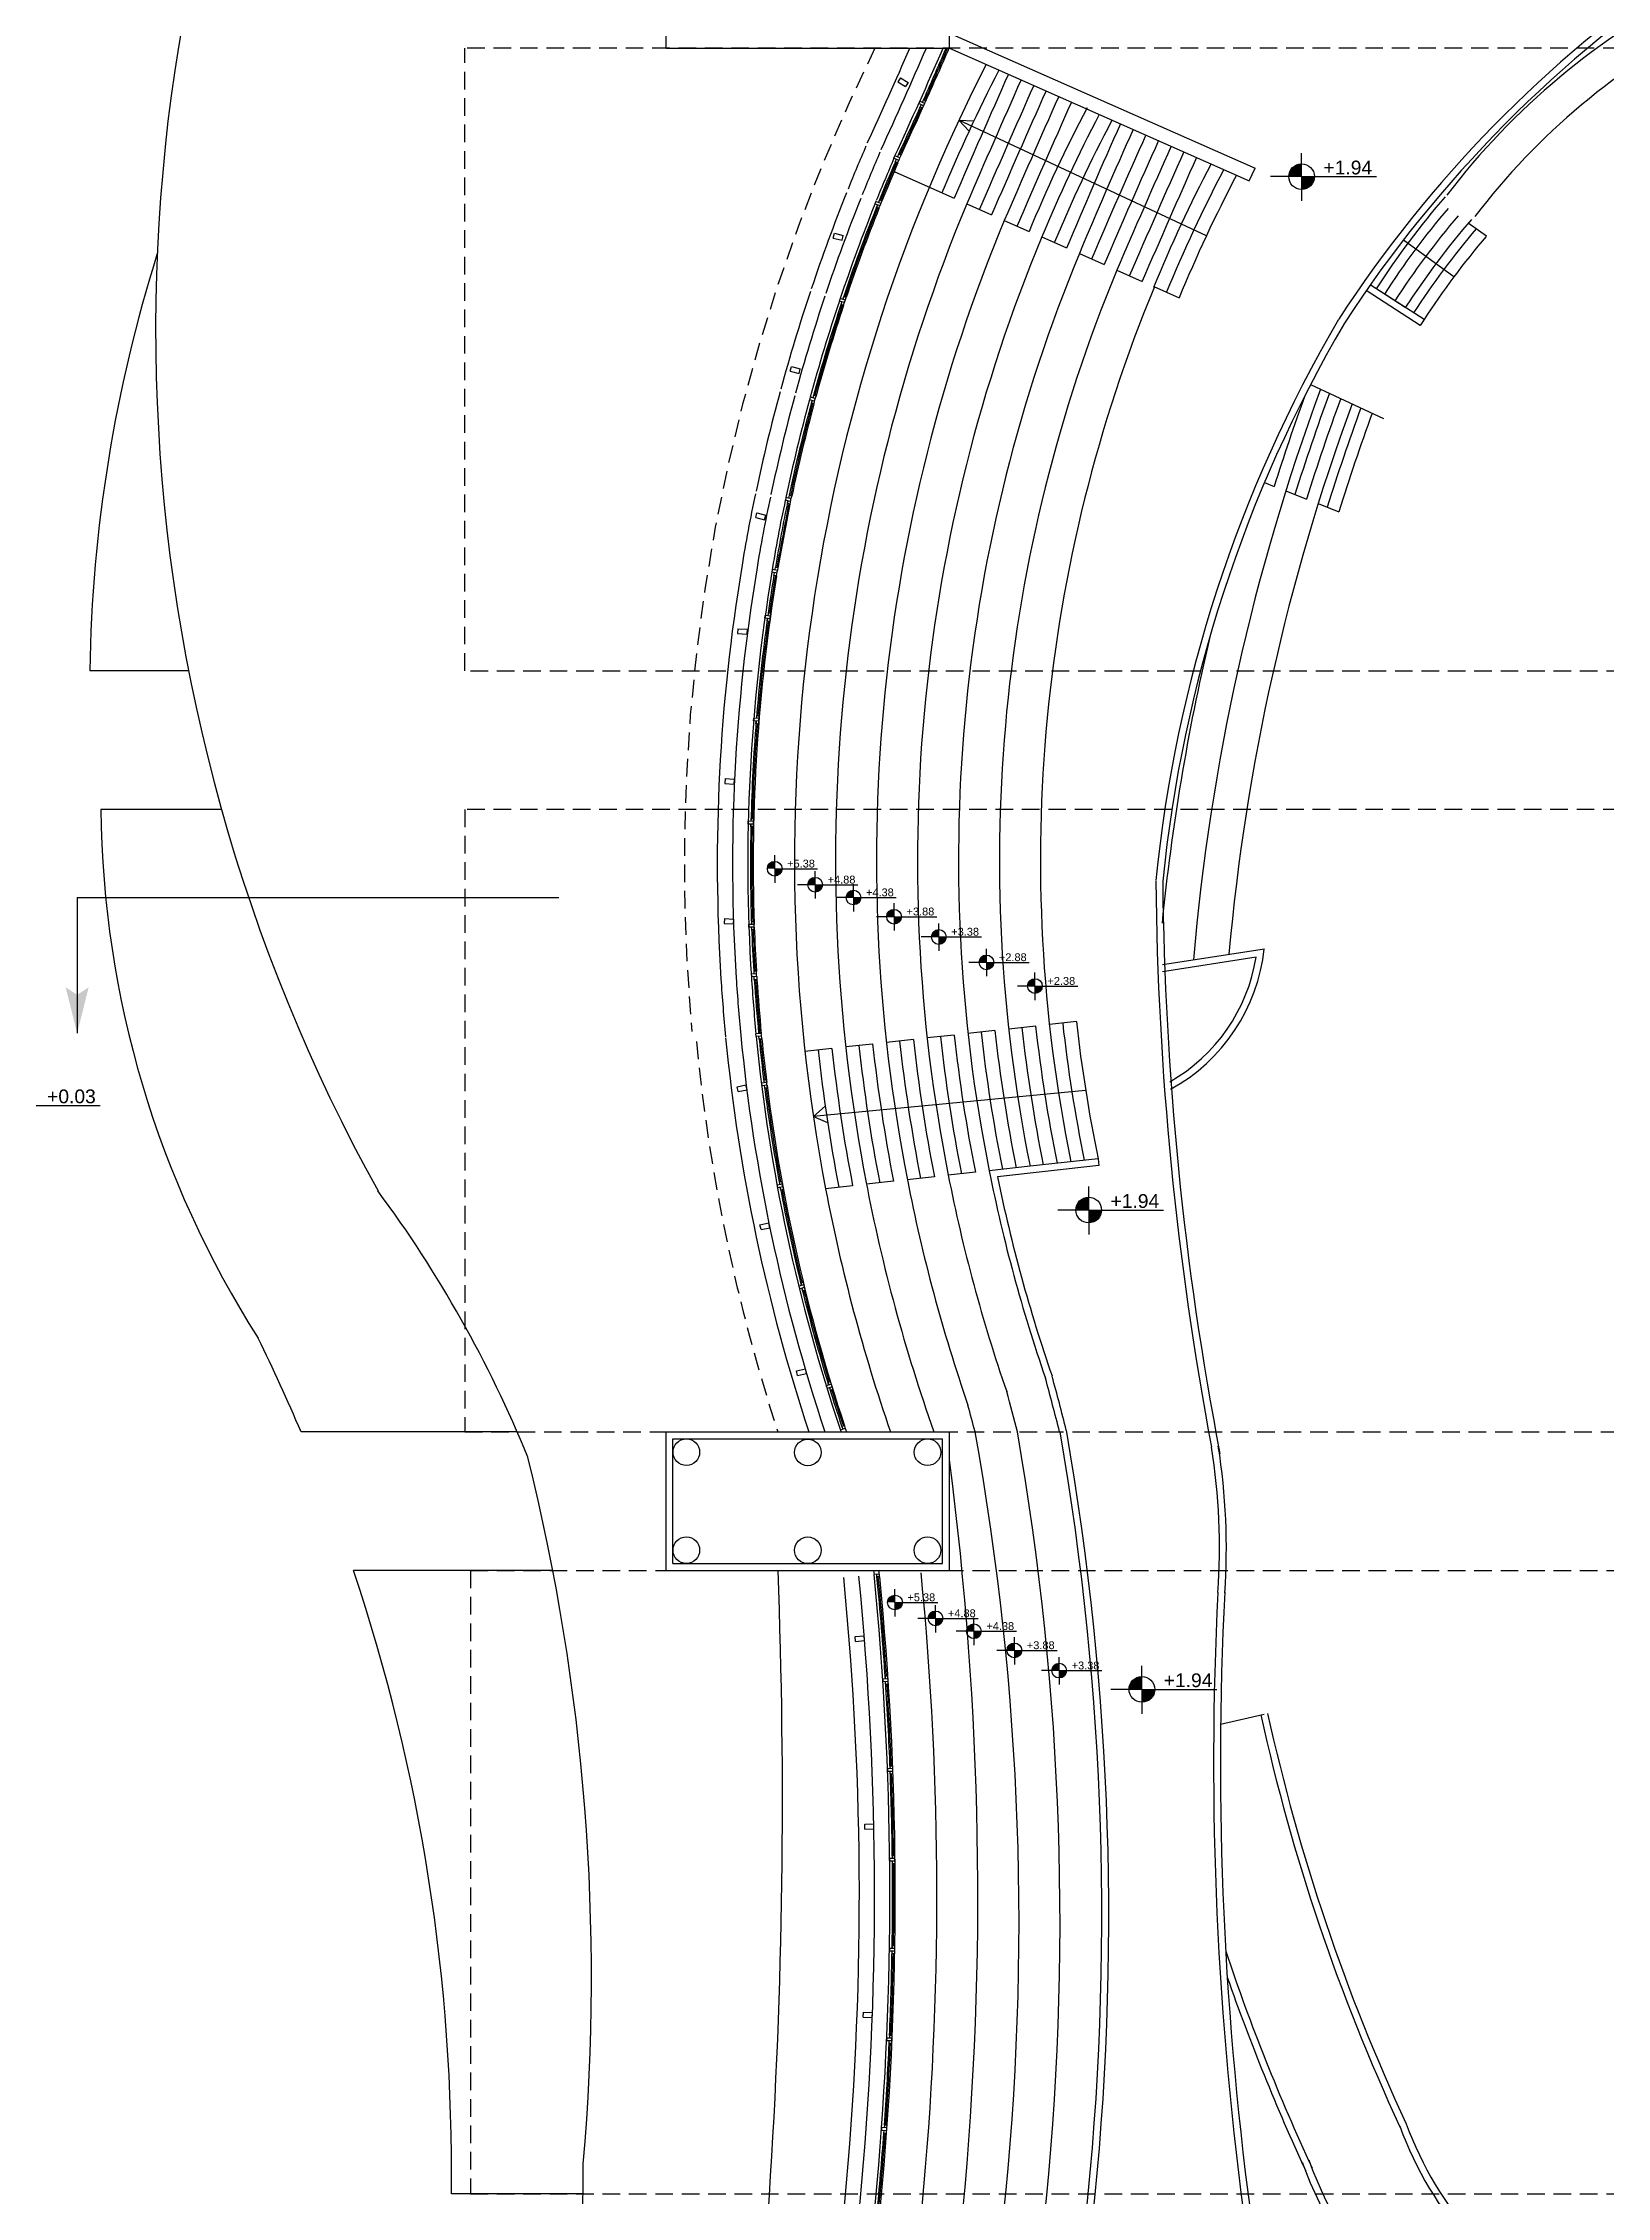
# Model space of a CAD drawing. Extents: x -30 to 1202, y 231 to 898.
# Drawn here: x 382.8 to 405.35, y 393.97 to 425.03 of the extents above; entities that cross this region are included whole.
import ezdxf

# ---------------------------------------------------------------- set-up
doc = ezdxf.new("R2010")
doc.units = 0
doc.header["$LTSCALE"] = 0.04
doc.linetypes.add('DASHED2', pattern=[9.525, 6.35, -3.175])
doc.layers.get('0').update_dxf_attribs({"linetype": 'CONTINUOUS'})
for name, color, linetype in [('0.1', 1, 'CONTINUOUS'), ('0.2', 2, 'CONTINUOUS'), ('0.3', 3, 'CONTINUOUS'), ('0.5', 5, 'CONTINUOUS'), ('cotas de nivel', 1, 'CONTINUOUS'), ('PISO', 1, 'CONTINUOUS'), ('PISOS', 1, 'CONTINUOUS'), ('PROYECCIÓN', 2, 'DASHED2')]:
    doc.layers.add(name, color=color, linetype=linetype)
doc.styles.add('STYLE2', font='arial.ttf')

# ---------------------------------------------------------------- blocks, each defined once
blk = doc.blocks.new('SBPLN120')
for points in [[(-0.254, 0.064), (0, 0), (-0.212, 0)], [(-0.254, -0.064), (0, 0), (-0.212, 0)]]:
    blk.add_solid(points)

msp = doc.modelspace()

# ---------------------------------------------------------------- hatches: boundary and pattern name
at = {"layer": 'cotas de nivel'}
h = msp.add_hatch(color=256, dxfattribs=at)
h.paths.add_polyline_path([(400.949, 423.101), (400.949, 423.287, 0.414214), (400.764, 423.101)])
h.paths.add_polyline_path([(400.949, 423.101), (400.949, 422.916, 0.414214), (401.135, 423.101)])
h = msp.add_hatch(color=256, dxfattribs=at)
h.paths.add_polyline_path([(393.35, 413.122), (393.35, 413.228, 0.414214), (393.244, 413.122)])
h.paths.add_polyline_path([(393.35, 413.122), (393.35, 413.016, 0.414214), (393.455, 413.122)])
h = msp.add_hatch(color=256, dxfattribs=at)
h.paths.add_polyline_path([(393.934, 412.891), (393.934, 412.997, 0.414214), (393.828, 412.891)])
h.paths.add_polyline_path([(393.934, 412.891), (393.934, 412.786, 0.414214), (394.04, 412.891)])
h = msp.add_hatch(color=256, dxfattribs=at)
h.paths.add_polyline_path([(394.487, 412.707), (394.487, 412.813, 0.414214), (394.382, 412.707)])
h.paths.add_polyline_path([(394.487, 412.707), (394.487, 412.601, 0.414214), (394.593, 412.707)])
h = msp.add_hatch(color=256, dxfattribs=at)
h.paths.add_polyline_path([(395.072, 412.43), (395.072, 412.536, 0.414214), (394.966, 412.43)])
h.paths.add_polyline_path([(395.072, 412.43), (395.072, 412.325, 0.414214), (395.177, 412.43)])
h = msp.add_hatch(color=256, dxfattribs=at)
h.paths.add_polyline_path([(395.717, 412.138), (395.717, 412.244, 0.414214), (395.612, 412.138)])
h.paths.add_polyline_path([(395.717, 412.138), (395.717, 412.033, 0.414214), (395.823, 412.138)])
h = msp.add_hatch(color=256, dxfattribs=at)
h.paths.add_polyline_path([(396.404, 411.772), (396.404, 411.878, 0.414214), (396.298, 411.772)])
h.paths.add_polyline_path([(396.404, 411.772), (396.404, 411.666, 0.414214), (396.51, 411.772)])
h = msp.add_hatch(color=256, dxfattribs=at)
h.paths.add_polyline_path([(397.104, 411.43), (397.104, 411.536, 0.414214), (396.998, 411.43)])
h.paths.add_polyline_path([(397.104, 411.43), (397.104, 411.324, 0.414214), (397.21, 411.43)])
h = msp.add_hatch(color=256, dxfattribs=at)
h.paths.add_polyline_path([(397.879, 408.201), (397.879, 408.386, 0.414214), (397.693, 408.201)])
h.paths.add_polyline_path([(397.879, 408.201), (397.879, 408.015, 0.414214), (398.064, 408.201)])
h = msp.add_hatch(color=256, dxfattribs=at)
h.paths.add_polyline_path([(395.085, 402.543), (395.085, 402.649, 0.414214), (394.979, 402.543)])
h.paths.add_polyline_path([(395.085, 402.543), (395.085, 402.437, 0.414214), (395.191, 402.543)])
h = msp.add_hatch(color=256, dxfattribs=at)
h.paths.add_polyline_path([(395.669, 402.313), (395.669, 402.418, 0.414214), (395.564, 402.313)])
h.paths.add_polyline_path([(395.669, 402.313), (395.669, 402.207, 0.414214), (395.775, 402.313)])
h = msp.add_hatch(color=256, dxfattribs=at)
h.paths.add_polyline_path([(396.223, 402.128), (396.223, 402.234, 0.414214), (396.117, 402.128)])
h.paths.add_polyline_path([(396.223, 402.128), (396.223, 402.022, 0.414214), (396.329, 402.128)])
h = msp.add_hatch(color=256, dxfattribs=at)
h.paths.add_polyline_path([(396.807, 401.852), (396.807, 401.957, 0.414214), (396.701, 401.852)])
h.paths.add_polyline_path([(396.807, 401.852), (396.807, 401.746, 0.414214), (396.913, 401.852)])
h = msp.add_hatch(color=256, dxfattribs=at)
h.paths.add_polyline_path([(397.453, 401.56), (397.453, 401.665, 0.414214), (397.347, 401.56)])
h.paths.add_polyline_path([(397.453, 401.56), (397.453, 401.454, 0.414214), (397.559, 401.56)])
h = msp.add_hatch(color=256, dxfattribs=at)
h.paths.add_polyline_path([(398.646, 401.29), (398.646, 401.475, 0.414214), (398.461, 401.29)])
h.paths.add_polyline_path([(398.646, 401.29), (398.646, 401.104, 0.414214), (398.832, 401.29)])

# ---------------------------------------------------------------- linework, layer by layer
at = {"layer": '0.1'}
for p, q in [((384.896, 415.977), (383.472, 415.977)), ((385.371, 413.977), (383.632, 413.977)), ((389.635, 405.003), (386.519, 405.003)), ((390.149, 403.003), (387.277, 403.003)), ((390.584, 394.015), (388.687, 394.015))]:
    msp.add_line(p, q, dxfattribs=at)
for centre, radius, start, end in [((337.938, 449.868), 62.978, 335.14986, 336.695), ((418.061, 413.399), 25.058, 156.5636, 158.0713), ((418.826, 413.103), 25.878, 158.2173, 161.4288), ((404.595, 415.642), 21.126, 162.5117, 179.0898), ((418.826, 413.103), 25.878, 161.515, 164.7265), ((418.826, 413.103), 25.878, 164.8127, 168.0243), ((411.276, 414.556), 18.191, 167.6876, 171.0107), ((418.564, 413.193), 25.602, 170.5478, 183.6609), ((398.09, 414.131), 14.459, 180.6082, 212.5442), ((418.564, 413.193), 25.602, 183.6488, 185.4969), ((418.564, 413.193), 25.602, 185.5838, 198.5978), ((361.414, 394.341), 27.275, 23.0101, 26.1291), ((361.414, 394.341), 27.275, 359.3141, 18.5157), ((348.057, 398.322), 46.954, 344.8544, 5.6507)]:
    msp.add_arc(centre, radius, start, end, dxfattribs=at)
at = {"layer": '0.2'}
for p, q in [((395.87, 425.171), (400.281, 423.222)), ((395.87, 424.952), (400.194, 423.042)), ((399.576, 422.246), (396.007, 423.915)), ((396.007, 423.915), (396.154, 423.755)), ((396.007, 423.915), (396.223, 423.904)), ((395.082, 423.169), (395.938, 422.79)), ((400.194, 423.042), (400.281, 423.222)), ((396.121, 422.709), (396.479, 422.551)), ((396.662, 422.47), (397.02, 422.312)), ((397.203, 422.231), (397.561, 422.073)), ((397.744, 421.992), (398.102, 421.834)), ((398.285, 421.753), (398.651, 421.591)), ((398.818, 421.517), (399.184, 421.356)), ((393.4, 417.459), (393.572, 418.381)), ((397.702, 410.918), (397.313, 410.876)), ((394.763, 410.595), (394.374, 410.552)), ((395.351, 410.66), (394.962, 410.617)), ((395.939, 410.724), (395.55, 410.682)), ((396.527, 410.789), (396.138, 410.746)), ((397.114, 410.854), (396.725, 410.811)), ((394.175, 410.531), (393.786, 410.488)), ((397.835, 409.926), (393.908, 409.548)), ((393.908, 409.548), (394.079, 409.698)), ((393.908, 409.548), (394.114, 409.462)), ((396.244, 408.746), (395.853, 408.703)), ((397.033, 408.833), (396.443, 408.768)), ((398.025, 408.841), (396.564, 408.68)), ((398.014, 408.941), (397.033, 408.833)), ((398.014, 408.941), (398.025, 408.841)), ((394.474, 408.551), (394.084, 408.509)), ((395.064, 408.616), (394.674, 408.573)), ((395.654, 408.681), (395.263, 408.638))]:
    msp.add_line(p, q, dxfattribs=at)
for centre, radius, start, end in [((410.028, 420.884), 25.606, 155.6773, 208.9839), ((416.604, 411.219), 18.032, 101.7061, 146.9817), ((416.604, 411.219), 17.932, 100.048, 146.9817), ((337.938, 449.868), 62.538, 335.14986, 336.52124), ((337.938, 449.868), 62.758, 335.14986, 336.60845), ((344.977, 446.804), 55.342, 335.8604, 336.7428), ((341.779, 448.27), 58.879, 335.86881, 336.66966), ((339.768, 449.199), 61.113, 335.84435, 336.62535), ((418.837, 413.242), 25.202, 152.9104, 190.8247), ((418.837, 413.242), 25.002, 152.9104, 157.3553), ((528.41, 365.827), 144.2, 155.95692, 156.73285), ((528.41, 365.827), 144, 155.95692, 156.73285), ((528.41, 365.827), 143.8, 155.95692, 156.73285), ((556.441, 353.35), 174.289, 155.96482, 156.60664), ((556.441, 353.35), 174.089, 155.96482, 156.60664), ((344.977, 446.804), 55.342, 335.0128, 335.8201), ((341.779, 448.27), 58.879, 335.03498, 335.75844), ((339.768, 449.199), 61.113, 335.04229, 335.73966), ((556.441, 353.35), 173.889, 155.96482, 156.60664), ((416.158, 414.411), 20.705, 152.1263, 157.5789), ((416.158, 414.411), 20.505, 152.1263, 157.5789), ((416.158, 414.411), 20.305, 152.1263, 157.5789), ((465.571, 393.623), 73.721, 155.78273, 157.30254), ((465.571, 393.623), 73.521, 155.78273, 157.30254), ((526.712, 366.465), 140.223, 155.90903, 156.70813), ((526.712, 366.465), 140.023, 155.90903, 156.70813), ((418.061, 413.399), 25.498, 156.5636, 158.0713), ((418.061, 413.399), 25.278, 156.5636, 158.0713), ((418.564, 413.193), 25.563, 156.6753, 158.0638), ((418.564, 413.193), 25.544, 156.6754, 158.0127), ((418.564, 413.193), 25.524, 156.6754, 158.0127), ((526.712, 366.465), 139.823, 155.90903, 156.70813), ((526.712, 366.465), 139.623, 155.90903, 156.70813), ((526.712, 366.465), 139.423, 155.90903, 156.70813), ((418.837, 413.242), 21.662, 152.3791, 157.5792), ((418.837, 413.242), 21.462, 152.3438, 157.5792), ((418.837, 413.242), 21.262, 152.3079, 157.5792), ((418.826, 413.103), 26.318, 158.2173, 161.4288), ((418.826, 413.103), 26.098, 158.2173, 161.4288), ((418.837, 413.242), 24.61, 157.3743, 190.9343), ((418.826, 413.103), 25.84, 158.2173, 161.4288), ((418.564, 413.193), 25.544, 158.2741, 161.346), ((418.564, 413.193), 25.524, 158.2741, 161.346), ((418.837, 413.242), 24.019, 157.4042, 191.0493), ((418.837, 413.242), 23.428, 157.4357, 191.1702), ((418.837, 413.242), 22.836, 157.4688, 191.2973), ((418.837, 413.242), 22.245, 157.5036, 191.4312), ((418.826, 413.103), 26.318, 161.515, 164.7265), ((418.837, 413.242), 21.654, 157.5404, 191.5725), ((418.826, 413.103), 26.098, 161.515, 164.7265), ((418.826, 413.103), 25.84, 161.515, 164.7265), ((418.564, 413.193), 25.544, 161.6075, 164.6793), ((418.564, 413.193), 25.524, 161.6075, 164.6793), ((418.692, 410.963), 19.944, 149.6502, 174.2761), ((418.692, 410.963), 19.844, 149.6502, 174.2761), ((418.826, 413.103), 26.318, 164.8127, 168.0243), ((418.826, 413.103), 26.098, 164.8127, 168.0243), ((418.826, 413.103), 25.84, 164.8127, 168.0243), ((418.564, 413.193), 25.544, 164.9408, 168.0127), ((418.564, 413.193), 25.524, 164.9408, 168.0127), ((411.276, 414.556), 18.631, 167.6876, 171.0107), ((411.276, 414.556), 18.411, 167.6876, 171.0107), ((412.217, 414.455), 19.094, 167.9947, 170.9263), ((450.222, 407.304), 57.742, 168.93609, 169.8667), ((418.564, 413.193), 26.042, 170.5478, 183.6609), ((418.564, 413.193), 25.822, 170.5478, 183.6609), ((418.842, 413.189), 25.802, 170.7318, 181.9325), ((418.841, 413.189), 25.84, 170.7283, 172.0394), ((418.564, 413.193), 25.544, 170.6395, 171.8757), ((418.841, 413.189), 25.84, 172.1256, 175.3372), ((418.564, 413.193), 25.544, 172.1372, 175.2091), ((418.841, 413.189), 25.84, 175.4234, 178.6349), ((418.564, 413.193), 25.544, 175.4705, 178.5424), ((418.841, 413.189), 25.84, 178.7211, 181.9326), ((418.564, 413.193), 25.544, 178.8039, 181.8757), ((445.296, 413.389), 46.451, 180.5476, 190.6808), ((444.948, 413.369), 46.003, 180.5313, 190.8821), ((418.564, 413.193), 25.563, 182.0861, 183.4746), ((418.564, 413.193), 25.544, 182.1372, 183.4745), ((418.564, 413.193), 25.525, 182.0501, 183.4743), ((418.564, 413.193), 26.042, 183.6488, 185.4969), ((418.564, 413.193), 25.822, 183.6488, 185.4969), ((418.85, 413.219), 25.85, 183.7634, 185.4919), ((418.564, 413.193), 25.544, 183.7492, 185.4969), ((418.564, 413.193), 25.525, 183.7493, 185.4969), ((418.837, 413.242), 21.462, 186.273, 191.6199), ((418.837, 413.242), 21.262, 186.273, 191.6703), ((418.564, 413.193), 26.042, 185.5244, 198.3317), ((418.564, 413.193), 25.822, 185.4848, 198.4935), ((418.564, 413.193), 25.563, 185.6711, 187.0596), ((418.564, 413.193), 25.544, 185.6712, 187.0085), ((418.564, 413.193), 25.525, 185.6714, 187.0956), ((418.837, 413.242), 24.419, 186.273, 190.9709), ((418.837, 413.242), 24.219, 186.273, 191.0098), ((418.837, 413.242), 23.828, 186.273, 191.0878), ((418.837, 413.242), 23.628, 186.273, 191.1286), ((418.837, 413.242), 23.236, 186.273, 191.2106), ((418.837, 413.242), 23.036, 186.273, 191.2536), ((418.837, 413.242), 22.645, 186.273, 191.3399), ((418.837, 413.242), 22.445, 186.273, 191.3852), ((418.837, 413.242), 22.054, 186.273, 191.4761), ((418.837, 413.242), 21.854, 186.273, 191.5239), ((418.837, 413.242), 25.01, 186.273, 190.8596), ((418.837, 413.242), 24.81, 186.273, 190.8967), ((418.836, 413.241), 25.84, 187.2131, 190.4246), ((418.564, 413.193), 25.544, 187.2699, 190.3418), ((418.837, 413.242), 25.802, 187.2132, 198.4139), ((418.837, 413.242), 23.428, 191.1702, 199.082), ((418.837, 413.242), 22.836, 191.2973, 199.082), ((373.301, 397.884), 17.818, 22.2808, 36.4749), ((418.836, 413.241), 25.84, 190.5108, 193.7223), ((418.564, 413.193), 25.544, 190.6033, 193.6751), ((418.837, 413.242), 25.202, 190.8247, 199.082), ((418.837, 413.242), 24.61, 190.8247, 199.559), ((418.837, 413.242), 24.019, 191.0493, 199.082), ((418.837, 413.242), 22.736, 191.5726, 199.082), ((418.836, 413.241), 25.84, 193.8085, 197.0201), ((418.564, 413.193), 25.544, 193.9366, 197.0085), ((418.836, 413.241), 25.84, 197.1063, 198.4174), ((418.564, 413.193), 25.544, 197.2699, 198.5062), ((345.02, 391.607), 53.533, 14.4914, 15.1335), ((345.117, 391.616), 54.027, 14.3464, 15.1945), ((345.117, 391.616), 54.127, 14.3464, 15.1945), ((344.918, 391.597), 53.044, 14.6384, 15.0704), ((357.013, 397.925), 39.861, 353.8777, 10.2279), ((356.632, 397.944), 40.833, 353.8811, 9.9543), ((357.07, 398.01), 40.998, 353.8388, 9.8228), ((357.472, 397.995), 40.697, 353.8009, 9.95), ((390.461, 403.326), 9.304, 356.0691, 8.9938), ((390.461, 403.326), 9.403, 356.0691, 8.9938), ((359.693, 397.15), 31.014, 355.0056, 13.9738), ((348.057, 398.322), 48.223, 354.5915, 7.4773), ((307.447, 399.684), 86.015, 350.20634, 2.21116), ((348.057, 398.322), 46.514, 343.4242, 5.6507), ((348.057, 398.322), 46.734, 343.5044, 5.6507), ((348.057, 398.322), 47.032, 344.9017, 5.6029), ((348.057, 398.322), 46.993, 3.8017, 5.6031), ((348.057, 398.322), 47.012, 3.8491, 5.603), ((348.057, 398.322), 47.632, 354.5915, 5.6029), ((448.493, 400.231), 48.813, 177.1145, 187.9687), ((448.552, 400.233), 48.773, 177.1126, 187.9706), ((348.057, 398.322), 46.993, 2.2228, 3.7544), ((348.057, 398.322), 47.012, 2.2701, 3.707), ((348.057, 398.322), 46.993, 0.6438, 2.1754), ((348.057, 398.322), 47.012, 0.6912, 2.128), ((348.057, 398.322), 46.993, 359.0649, 0.5965), ((348.057, 398.322), 47.012, 359.1122, 0.5491), ((348.057, 398.322), 46.993, 357.5333, 359.0175), ((348.057, 398.322), 47.012, 357.5333, 358.9702), ((348.057, 398.322), 46.993, 355.9544, 357.3912), ((348.057, 398.322), 47.012, 355.9543, 357.3912), ((348.057, 398.322), 46.993, 354.3754, 355.8122), ((348.057, 398.322), 47.012, 354.3754, 355.8123), ((285.124, 395.529), 105.471, 348.82532, 359.41372)]:
    msp.add_arc(centre, radius, start, end, dxfattribs=at)
at = {"layer": '0.3'}
for p, q in [((395.443, 424.189), (395.427, 424.154)), ((395.497, 424.12), (395.427, 424.154)), ((395.513, 424.155), (395.443, 424.189)), ((395.449, 424.103), (395.463, 424.138)), ((395.485, 424.088), (395.449, 424.103)), ((395.495, 424.207), (395.478, 424.172)), ((395.484, 424.088), (395.497, 424.12)), ((395.53, 424.191), (395.495, 424.207)), ((395.497, 424.12), (395.497, 424.12)), ((395.07, 423.366), (395.085, 423.402)), ((395.141, 423.335), (395.07, 423.366)), ((395.156, 423.371), (395.085, 423.402)), ((395.09, 423.315), (395.105, 423.351)), ((395.125, 423.299), (395.09, 423.315)), ((395.138, 423.427), (395.121, 423.386)), ((395.174, 423.412), (395.138, 423.427)), ((395.156, 423.371), (395.174, 423.412)), ((394.809, 422.743), (394.795, 422.707)), ((394.867, 422.678), (394.795, 422.707)), ((394.882, 422.714), (394.809, 422.743)), ((394.817, 422.656), (394.831, 422.692)), ((394.86, 422.764), (394.845, 422.728)), ((394.896, 422.75), (394.86, 422.764)), ((394.853, 422.642), (394.817, 422.656)), ((394.294, 421.345), (394.282, 421.308)), ((394.356, 421.284), (394.282, 421.308)), ((394.368, 421.321), (394.294, 421.345)), ((394.307, 421.259), (394.319, 421.296)), ((394.343, 421.247), (394.307, 421.259)), ((394.343, 421.37), (394.331, 421.333)), ((394.38, 421.357), (394.343, 421.37)), ((393.861, 419.92), (393.851, 419.883)), ((393.926, 419.862), (393.851, 419.883)), ((393.936, 419.9), (393.861, 419.92)), ((393.879, 419.835), (393.889, 419.873)), ((393.909, 419.948), (393.899, 419.91)), ((393.947, 419.937), (393.909, 419.948)), ((393.916, 419.825), (393.879, 419.835)), ((393.512, 418.473), (393.504, 418.435)), ((393.58, 418.419), (393.504, 418.435)), ((393.588, 418.457), (393.512, 418.473)), ((393.534, 418.389), (393.542, 418.427)), ((393.572, 418.381), (393.534, 418.389)), ((393.558, 418.503), (393.55, 418.465)), ((393.596, 418.495), (393.558, 418.503)), ((393.384, 417.383), (393.308, 417.398)), ((393.392, 417.421), (393.316, 417.436)), ((393.338, 417.352), (393.346, 417.39)), ((393.354, 417.429), (393.362, 417.467)), ((393.4, 417.459), (393.362, 417.467)), ((393.377, 417.345), (393.338, 417.352)), ((393.208, 416.734), (393.213, 416.773)), ((393.29, 416.762), (393.213, 416.773)), ((393.257, 416.806), (393.252, 416.767)), ((393.296, 416.8), (393.257, 416.806)), ((393.285, 416.724), (393.208, 416.734)), ((393.241, 416.69), (393.246, 416.729)), ((393.279, 416.685), (393.241, 416.69)), ((393.045, 415.254), (393.048, 415.293)), ((393.122, 415.248), (393.045, 415.254)), ((393.126, 415.286), (393.048, 415.293)), ((393.08, 415.212), (393.084, 415.251)), ((393.119, 415.209), (393.08, 415.212)), ((393.09, 415.328), (393.087, 415.29)), ((393.129, 415.325), (393.09, 415.328)), ((392.968, 413.767), (392.969, 413.806)), ((393.046, 413.765), (392.968, 413.767)), ((393.047, 413.804), (392.969, 413.806)), ((393.006, 413.727), (393.007, 413.766)), ((393.045, 413.726), (393.006, 413.727)), ((393.009, 413.844), (393.008, 413.805)), ((393.048, 413.843), (393.009, 413.844)), ((393.055, 412.319), (392.977, 412.316)), ((392.978, 412.278), (392.977, 412.316)), ((393.056, 412.28), (392.978, 412.278)), ((393.053, 412.358), (393.014, 412.357)), ((393.014, 412.357), (393.016, 412.318)), ((393.018, 412.24), (393.017, 412.279)), ((393.057, 412.241), (393.018, 412.24)), ((393.089, 411.608), (393.011, 411.603)), ((393.011, 411.603), (393.014, 411.564)), ((393.091, 411.569), (393.014, 411.564)), ((393.086, 411.646), (393.048, 411.644)), ((393.048, 411.644), (393.05, 411.605)), ((393.055, 411.522), (393.053, 411.566)), ((393.094, 411.524), (393.055, 411.522)), ((393.091, 411.569), (393.094, 411.524)), ((393.157, 410.748), (393.08, 410.741)), ((393.083, 410.702), (393.08, 410.741)), ((393.161, 410.71), (393.083, 410.702)), ((393.126, 410.667), (393.122, 410.706)), ((393.164, 410.671), (393.126, 410.667)), ((393.235, 410.04), (393.158, 410.031)), ((393.158, 410.031), (393.163, 409.992)), ((393.24, 410.002), (393.163, 409.992)), ((393.23, 410.079), (393.192, 410.074)), ((393.192, 410.074), (393.196, 410.036)), ((393.206, 409.958), (393.201, 409.997)), ((393.245, 409.963), (393.206, 409.958)), ((393.461, 408.573), (393.385, 408.559)), ((393.385, 408.559), (393.392, 408.521)), ((393.468, 408.535), (393.392, 408.521)), ((393.454, 408.611), (393.416, 408.604)), ((393.416, 408.604), (393.423, 408.566)), ((393.437, 408.489), (393.43, 408.528)), ((393.475, 408.497), (393.437, 408.489)), ((393.763, 407.159), (393.725, 407.15)), ((393.725, 407.15), (393.735, 407.112)), ((393.772, 407.121), (393.697, 407.103)), ((393.697, 407.103), (393.706, 407.065)), ((393.782, 407.083), (393.706, 407.065)), ((393.753, 407.036), (393.744, 407.074)), ((393.791, 407.046), (393.753, 407.036)), ((394.167, 405.69), (394.093, 405.667)), ((394.093, 405.667), (394.105, 405.63)), ((394.179, 405.653), (394.105, 405.63)), ((394.156, 405.727), (394.119, 405.716)), ((394.119, 405.716), (394.13, 405.678)), ((394.153, 405.604), (394.142, 405.641)), ((394.19, 405.616), (394.153, 405.604)), ((394.37, 405.055), (394.298, 405.028)), ((394.298, 405.028), (394.307, 405.003)), ((394.357, 405.091), (394.32, 405.078)), ((394.32, 405.078), (394.334, 405.041)), ((394.777, 403.003), (394.783, 402.946)), ((394.86, 402.953), (394.783, 402.946)), ((394.825, 402.911), (394.821, 402.949)), ((394.864, 402.914), (394.825, 402.911)), ((394.864, 402.914), (394.856, 402.992)), ((394.985, 401.441), (394.908, 401.436)), ((394.908, 401.436), (394.91, 401.397)), ((394.988, 401.402), (394.91, 401.397)), ((394.983, 401.48), (394.944, 401.477)), ((394.944, 401.477), (394.946, 401.438)), ((394.952, 401.361), (394.949, 401.4)), ((394.99, 401.363), (394.952, 401.361)), ((395.053, 400.147), (394.976, 400.144)), ((394.976, 400.144), (394.977, 400.105)), ((395.055, 400.108), (394.977, 400.105)), ((395.052, 400.185), (395.013, 400.184)), ((395.013, 400.184), (395.015, 400.145)), ((395.018, 400.067), (395.016, 400.106)), ((395.056, 400.069), (395.018, 400.067)), ((395.086, 398.851), (395.008, 398.85)), ((395.008, 398.85), (395.009, 398.811)), ((395.086, 398.812), (395.009, 398.811)), ((395.085, 398.89), (395.046, 398.889)), ((395.046, 398.889), (395.047, 398.851)), ((395.048, 398.773), (395.047, 398.812)), ((395.087, 398.773), (395.048, 398.773)), ((395.005, 397.556), (395.004, 397.517)), ((395.082, 397.516), (395.004, 397.517)), ((395.083, 397.555), (395.005, 397.556)), ((395.042, 397.478), (395.043, 397.517)), ((395.083, 397.594), (395.044, 397.594)), ((395.044, 397.594), (395.044, 397.556)), ((395.081, 397.477), (395.042, 397.478)), ((394.966, 396.263), (394.964, 396.224)), ((395.044, 396.259), (394.966, 396.263)), ((395.006, 396.3), (395.005, 396.261)), ((395.045, 396.298), (395.006, 396.3)), ((395.042, 396.221), (394.964, 396.224)), ((395.001, 396.183), (395.003, 396.222)), ((395.04, 396.182), (395.001, 396.183)), ((394.891, 394.971), (394.889, 394.932)), ((394.966, 394.927), (394.889, 394.932)), ((394.969, 394.966), (394.891, 394.971)), ((394.924, 394.891), (394.927, 394.93)), ((394.963, 394.888), (394.924, 394.891)), ((394.933, 395.007), (394.93, 394.968)), ((394.972, 395.004), (394.933, 395.007))]:
    msp.add_line(p, q, dxfattribs=at)
for centre, start, end in [((353.006, 444.237), 334.6657, 334.7604), ((352.047, 442.126), 336.3936, 336.4883), ((351.217, 440.137), 338.1524, 338.2945), ((349.764, 436.175), 341.4857, 341.6278), ((348.544, 432.136), 344.8191, 344.9611), ((347.561, 428.033), 348.1524, 348.2945), ((347.304, 426.7), 348.5221, 348.6642), ((346.741, 423.345), 351.8554, 351.9975), ((346.272, 419.152), 355.1888, 355.3308), ((346.048, 414.939), 358.5221, 358.6642), ((346.069, 410.719), 1.8554, 1.9975), ((346.175, 408.567), 3.6615, 3.7563), ((346.36, 406.255), 5.3894, 5.4841), ((346.598, 404.113), 7.1482, 7.2903), ((347.248, 399.944), 10.4815, 10.6236), ((348.139, 395.82), 13.8149, 13.9569), ((349.268, 391.754), 17.1482, 17.2903), ((350.357, 388.532), 20.5081, 20.6236), ((348.076, 398.324), 3.707, 3.8491), ((348.076, 398.323), 2.128, 2.2701), ((348.076, 398.323), 0.5491, 0.6912), ((348.076, 398.322), 358.9702, 359.1122), ((348.076, 398.322), 357.3912, 357.5333), ((348.076, 398.321), 355.8123, 355.9543)]:
    msp.add_arc(centre, 47.012, start, end, dxfattribs=at)
at = {"layer": '0.5'}
for p, q in [((391.783, 424.952), (391.783, 426.952)), ((395.87, 424.952), (395.87, 426.952)), ((391.783, 424.952), (395.87, 424.952)), ((395.163, 424.527), (395.127, 424.466)), ((395.163, 424.527), (395.275, 424.46)), ((395.127, 424.466), (395.239, 424.399)), ((395.275, 424.46), (395.239, 424.399)), ((394.194, 422.216), (394.212, 422.284)), ((394.194, 422.216), (394.321, 422.183)), ((394.212, 422.284), (394.339, 422.251)), ((394.321, 422.183), (394.339, 422.251)), ((393.574, 420.297), (393.592, 420.366)), ((393.574, 420.297), (393.701, 420.264)), ((393.592, 420.366), (393.719, 420.332)), ((393.701, 420.264), (393.719, 420.332)), ((393.076, 418.186), (393.094, 418.254)), ((393.076, 418.186), (393.203, 418.152)), ((393.094, 418.254), (393.221, 418.221)), ((393.203, 418.152), (393.221, 418.221)), ((392.82, 416.583), (392.816, 416.513)), ((392.816, 416.513), (392.946, 416.505)), ((392.82, 416.583), (392.951, 416.575)), ((392.951, 416.575), (392.946, 416.505)), ((392.634, 414.422), (392.63, 414.351)), ((392.63, 414.351), (392.76, 414.343)), ((392.634, 414.422), (392.765, 414.414)), ((392.765, 414.414), (392.76, 414.343)), ((392.624, 412.405), (392.62, 412.335)), ((392.62, 412.335), (392.75, 412.327)), ((392.624, 412.405), (392.755, 412.397)), ((392.755, 412.397), (392.75, 412.327)), ((392.808, 409.977), (392.936, 410.005)), ((392.824, 409.908), (392.808, 409.977)), ((392.824, 409.908), (392.951, 409.936)), ((392.951, 409.936), (392.936, 410.005)), ((393.138, 407.988), (393.265, 408.016)), ((393.153, 407.919), (393.138, 407.988)), ((393.153, 407.919), (393.281, 407.947)), ((393.281, 407.947), (393.265, 408.016)), ((393.664, 405.883), (393.792, 405.912)), ((393.808, 405.843), (393.792, 405.912)), ((393.68, 405.814), (393.664, 405.883)), ((393.68, 405.814), (393.808, 405.843)), ((391.783, 403.003), (391.783, 405.003)), ((391.783, 405.003), (395.87, 405.003)), ((395.87, 403.003), (395.87, 405.003)), ((391.883, 404.903), (395.77, 404.903)), ((391.883, 403.103), (391.883, 404.903)), ((395.77, 403.103), (395.77, 404.903)), ((391.883, 403.103), (395.77, 403.103)), ((391.783, 403.003), (395.87, 403.003)), ((394.51, 402.053), (394.641, 402.064)), ((394.516, 401.982), (394.51, 402.053)), ((394.516, 401.982), (394.647, 401.993)), ((394.647, 401.993), (394.641, 402.064)), ((394.649, 399.345), (394.78, 399.349)), ((394.65, 399.275), (394.649, 399.345)), ((394.65, 399.275), (394.781, 399.278)), ((394.781, 399.278), (394.78, 399.349)), ((394.627, 396.564), (394.629, 396.635)), ((394.629, 396.635), (394.76, 396.63)), ((394.758, 396.56), (394.76, 396.63)), ((394.627, 396.564), (394.758, 396.56))]:
    msp.add_line(p, q, dxfattribs=at)
for centre in [(392.076, 404.71), (393.828, 404.707), (395.555, 404.709), (392.076, 403.297), (393.828, 403.295), (395.555, 403.296)]:
    msp.add_circle(centre, 0.192, dxfattribs=at)
at = {"layer": 'cotas de nivel'}
for p, q in [((400.949, 423.101), (400.949, 423.441)), ((400.949, 423.101), (400.503, 423.101)), ((400.949, 423.101), (402.03, 423.101)), ((400.949, 423.101), (400.949, 422.75)), ((393.35, 413.122), (393.35, 413.316)), ((393.35, 413.122), (393.966, 413.122)), ((393.35, 413.122), (393.35, 412.921)), ((393.934, 412.891), (393.934, 413.085)), ((393.934, 412.891), (393.679, 412.891)), ((393.934, 412.891), (394.55, 412.891)), ((393.934, 412.891), (393.934, 412.691)), ((394.487, 412.707), (394.487, 412.901)), ((394.487, 412.707), (394.233, 412.707)), ((394.487, 412.707), (395.104, 412.707)), ((394.487, 412.707), (394.487, 412.506)), ((395.072, 412.43), (394.817, 412.43)), ((395.072, 412.43), (395.072, 412.624)), ((395.072, 412.43), (395.688, 412.43)), ((395.072, 412.43), (395.072, 412.23)), ((395.717, 412.138), (395.463, 412.138)), ((395.717, 412.138), (395.717, 412.332)), ((395.717, 412.138), (396.334, 412.138)), ((395.717, 412.138), (395.717, 411.938)), ((396.404, 411.772), (396.404, 411.966)), ((396.404, 411.772), (396.15, 411.772)), ((396.404, 411.772), (397.021, 411.772)), ((396.404, 411.772), (396.404, 411.572)), ((397.104, 411.43), (397.104, 411.624)), ((397.104, 411.43), (396.85, 411.43)), ((397.104, 411.43), (397.72, 411.43)), ((397.104, 411.43), (397.104, 411.229)), ((382.541, 409.71), (383.622, 409.71)), ((397.879, 408.201), (397.879, 408.54)), ((397.879, 408.201), (397.432, 408.201)), ((397.879, 408.201), (398.959, 408.201)), ((397.879, 408.201), (397.879, 407.849)), ((395.085, 402.543), (395.085, 402.737)), ((395.085, 402.543), (395.702, 402.543)), ((395.085, 402.543), (395.085, 402.342)), ((395.669, 402.313), (395.669, 402.506)), ((395.669, 402.313), (395.415, 402.313)), ((395.669, 402.313), (396.286, 402.313)), ((395.669, 402.313), (395.669, 402.112)), ((396.223, 402.128), (396.223, 402.322)), ((396.223, 402.128), (395.968, 402.128)), ((396.223, 402.128), (396.839, 402.128)), ((396.223, 402.128), (396.223, 401.928)), ((396.807, 401.852), (396.553, 401.852)), ((396.807, 401.852), (396.807, 402.045)), ((396.807, 401.852), (397.424, 401.852)), ((396.807, 401.852), (396.807, 401.651)), ((397.453, 401.56), (397.198, 401.56)), ((397.453, 401.56), (397.453, 401.754)), ((397.453, 401.56), (398.069, 401.56)), ((397.453, 401.56), (397.453, 401.359)), ((398.646, 401.29), (398.646, 401.629)), ((398.646, 401.29), (398.2, 401.29)), ((398.646, 401.29), (399.727, 401.29)), ((398.646, 401.29), (398.646, 400.938))]:
    msp.add_line(p, q, dxfattribs=at)
for centre, radius in [((400.949, 423.101), 0.185), ((393.35, 413.122), 0.106), ((393.934, 412.891), 0.106), ((394.487, 412.707), 0.106), ((395.072, 412.43), 0.106), ((395.717, 412.138), 0.106), ((396.404, 411.772), 0.106), ((397.104, 411.43), 0.106), ((397.879, 408.201), 0.185), ((395.085, 402.543), 0.106), ((395.669, 402.313), 0.106), ((396.223, 402.128), 0.106), ((396.807, 401.852), 0.106), ((397.453, 401.56), 0.106), ((398.646, 401.29), 0.185)]:
    msp.add_circle(centre, radius, dxfattribs=at)
at = {"layer": 'PISO'}
for p, q in [((403.614, 422.241), (403.353, 422.431)), ((403.144, 421.656), (402.417, 422.186)), ((402.661, 420.956), (401.882, 421.457)), ((402.445, 421.214), (401.94, 421.539)), ((402.715, 421.04), (401.94, 421.539)), ((402.715, 421.04), (402.661, 420.956)), ((401.079, 420.104), (402.131, 419.613)), ((400.414, 418.689), (400.554, 418.635)), ((400.722, 418.569), (401.021, 418.452)), ((401.189, 418.387), (401.488, 418.27)), ((398.942, 411.742), (400.412, 411.969)), ((398.945, 411.641), (400.295, 411.85)), ((399.781, 400.79), (400.409, 400.931))]:
    msp.add_line(p, q, dxfattribs=at)
for centre, radius, start, end in [((411.389, 416.48), 10.488, 116.9006, 142.7236), ((411.389, 416.48), 9.98, 117.0763, 142.7236), ((412.066, 414.981), 11.964, 139.1128, 147.0727), ((412.066, 414.981), 11.823, 139.6047, 147.0664), ((412.066, 414.981), 11.643, 139.539, 147.0664), ((412.066, 414.981), 11.463, 139.1128, 147.0664), ((412.066, 414.981), 11.463, 139.1128, 147.0664), ((412.066, 414.981), 11.322, 139.4166, 147.0596), ((412.066, 414.981), 11.142, 139.3449, 147.0596), ((430.703, 409.156), 31.424, 159.7426, 175.1534), ((430.703, 409.156), 31.604, 160.0449, 162.548), ((430.828, 409.136), 31.409, 159.8074, 162.6201), ((430.828, 409.136), 31.229, 159.8351, 162.6429), ((430.828, 409.136), 31.049, 159.8632, 174.9107), ((430.958, 409.115), 31.039, 159.931, 162.7182), ((430.958, 409.115), 30.859, 159.9598, 162.7418), ((430.582, 409.177), 31.803, 166.7964, 174.296), ((397.785, 412.256), 2.542, 299.8026, 350.7946), ((397.785, 412.256), 2.642, 298.8507, 353.7547), ((428.351, 407.068), 28.656, 192.3873, 204.9448), ((428.351, 407.068), 28.556, 192.3862, 204.9448), ((428.351, 407.068), 30.055, 198.5323, 204.9448), ((428.351, 407.068), 30.155, 199.2203, 204.9448), ((407.372, 396.839), 5.238, 200.263, 242.5165), ((407.372, 396.839), 5.338, 200.263, 242.5165), ((407.372, 396.839), 6.837, 200.263, 242.5165), ((407.372, 396.839), 6.737, 200.263, 242.5165)]:
    msp.add_arc(centre, radius, start, end, dxfattribs=at)
at = {"layer": 'PISOS', "color": 5}
for q in [(390.238, 412.707), (383.29, 410.752)]:
    msp.add_line((383.29, 412.707), q, dxfattribs=at)
at = {"layer": 'PROYECCIÓN'}
for p, q in [((423.459, 424.952), (388.88, 424.952)), ((388.88, 415.977), (388.88, 424.952)), ((388.962, 415.977), (423.459, 415.977)), ((423.459, 413.977), (388.88, 413.977)), ((388.88, 413.977), (388.88, 405.003)), ((388.88, 405.003), (423.459, 405.003)), ((388.88, 405.003), (423.459, 405.003)), ((388.962, 403.003), (423.459, 403.003)), ((388.962, 403.003), (388.962, 394.015)), ((388.962, 394.015), (423.459, 394.015))]:
    msp.add_line(p, q, dxfattribs=at)
for radius, start, end in [(26.518, 153.6767, 185.2351), (26.468, 185.5558, 198.0266)]:
    msp.add_arc((418.564, 413.193), radius, start, end, dxfattribs=at)

# ---------------------------------------------------------------- block references
at = {"layer": '0.5', "color": 5, "xscale": -2.604852120645319, "yscale": 2.604852120645319, "zscale": 2.604852120645319, "rotation": 89.99999999999663}
msp.add_blockref('SBPLN120', (383.29, 410.752), dxfattribs=at)

# ---------------------------------------------------------------- texts
at = {"layer": 'cotas de nivel', "style": 'STYLE2'}
for s, height, p in [('+1.94', 0.1985, (401.265, 423.133)), ('+5.38', 0.1132, (393.53, 413.14)), ('+4.88', 0.1132, (394.114, 412.909)), ('+4.38', 0.1132, (394.667, 412.725)), ('+3.88', 0.1132, (395.252, 412.449)), ('+3.38', 0.1132, (395.897, 412.157)), ('+2.88', 0.1132, (396.584, 411.79)), ('+2.38', 0.1132, (397.284, 411.448)), ('+0.03', 0.1985, (382.857, 409.741)), ('+1.94', 0.1985, (398.194, 408.232)), ('+5.38', 0.1132, (395.265, 402.561)), ('+4.88', 0.1132, (395.849, 402.331)), ('+4.38', 0.1132, (396.403, 402.146)), ('+3.88', 0.1132, (396.987, 401.87)), ('+3.38', 0.1132, (397.633, 401.578)), ('+1.94', 0.1985, (398.962, 401.322))]:
    msp.add_text(s, height=height, dxfattribs=at).set_placement(p)

doc.saveas('drawing.dxf')
